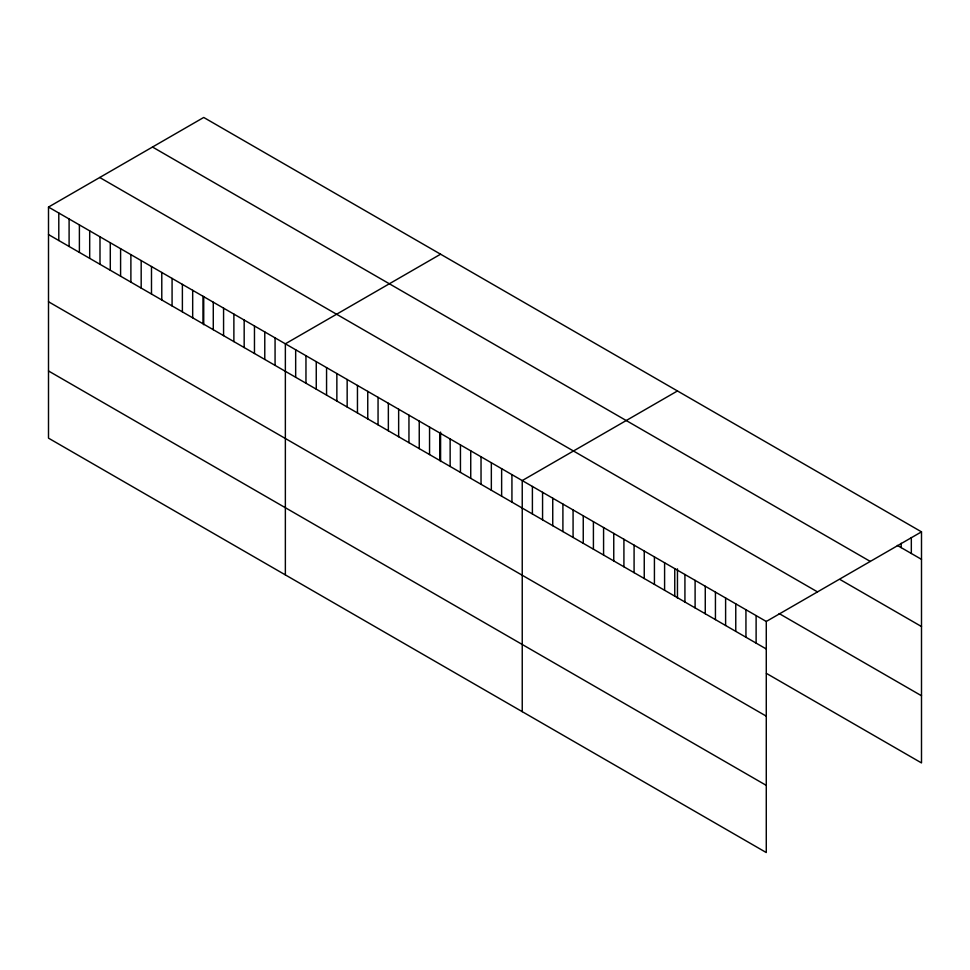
<?xml version="1.0" encoding="UTF-8"?>
<svg xmlns="http://www.w3.org/2000/svg" width="970" height="970" viewBox="0 0 970 970"><rect width="100%" height="100%" fill="white"/><g stroke="black" fill="none" stroke-linecap="round" stroke-linejoin="round"><path stroke-width="1.45" d="M48.5 207.071L766.276 621.467L766.276 852.545L48.5 438.149L48.5 207.071L203.724 117.455L921.5 531.851L921.5 762.929L766.433 673.398M440.586 254.201L285.362 343.816L285.362 574.895M677.46 390.958L522.236 480.574L522.236 711.653M766.276 621.467L921.5 531.851M897.347 545.419L921.5 559.35M152.496 147.028L870.272 561.424M840.153 579.575L921.5 626.535M99.728 177.498L817.504 591.894M779.14 613.561L921.5 695.757M48.5 234.57L766.276 648.978M48.5 301.743L766.276 716.151M48.5 370.964L766.276 785.373M911.327 537.562L911.327 553.482M901.166 543.273L901.166 547.613M756.115 615.598L756.115 643.098M745.942 609.73L745.942 637.229M735.769 603.861L735.769 631.361M725.609 597.993L725.609 625.492M715.436 592.124L715.436 619.624M705.263 586.244L705.263 613.743M695.102 580.375L695.102 607.875M684.929 574.507L684.929 602.006M677.46 568.856L677.46 598.247M674.756 568.638L674.756 596.138M664.595 562.77L664.595 590.269M654.423 556.889L654.423 584.401M644.25 551.021L644.25 578.52M634.089 545.152L634.089 572.652M623.916 539.284L623.916 566.783M613.755 533.415L613.755 560.915M603.582 527.547L603.582 555.046M593.41 521.666L593.41 549.165M583.249 515.797L583.249 543.297M573.076 509.929L573.076 537.428M562.903 504.06L562.903 531.56M552.742 498.192L552.742 525.692M542.569 492.311L542.569 519.811M532.397 486.443L532.397 513.942M511.93 474.633L511.93 502.133M501.635 468.68L501.635 496.179M491.341 462.738L491.341 490.238M481.035 456.797L481.035 484.297M470.741 450.844L470.741 478.343M460.447 444.903L460.447 472.402M450.141 438.949L450.141 466.449M440.586 432.099L440.586 461.49M439.846 433.008L439.846 460.507M429.552 427.067L429.552 454.566M419.246 421.113L419.246 448.613M408.952 415.172L408.952 442.672M398.646 409.231L398.646 436.73M388.352 403.277L388.352 430.777M378.058 397.336L378.058 424.836M367.751 391.383L367.751 418.882M357.457 385.442L357.457 412.941M347.163 379.5L347.163 407M336.857 373.547L336.857 401.046M326.563 367.606L326.563 395.105M316.256 361.652L316.256 389.164M305.962 355.711L305.962 383.211M295.668 349.77L295.668 377.269M275.068 337.875L275.068 365.375M264.774 331.934L264.774 359.433M254.467 325.981L254.467 353.48M244.173 320.039L244.173 347.539M233.879 314.086L233.879 341.598M223.573 308.145L223.573 335.644M213.279 302.203L213.279 329.703M203.724 296.747L203.724 324.732M202.972 296.25L202.972 323.75M192.678 290.309L192.678 317.808M182.384 284.368L182.384 311.867M172.078 278.414L172.078 305.914M161.784 272.473L161.784 299.972M151.49 266.52L151.49 294.031M141.183 260.578L141.183 288.078M130.889 254.637L130.889 282.137M120.595 248.684L120.595 276.183M110.289 242.742L110.289 270.242M99.995 236.801L99.995 264.301M89.689 230.848L89.689 258.347M79.394 224.907L79.394 252.406M69.1 218.953L69.1 246.465M58.794 213.012L58.794 240.512"/></g></svg>
